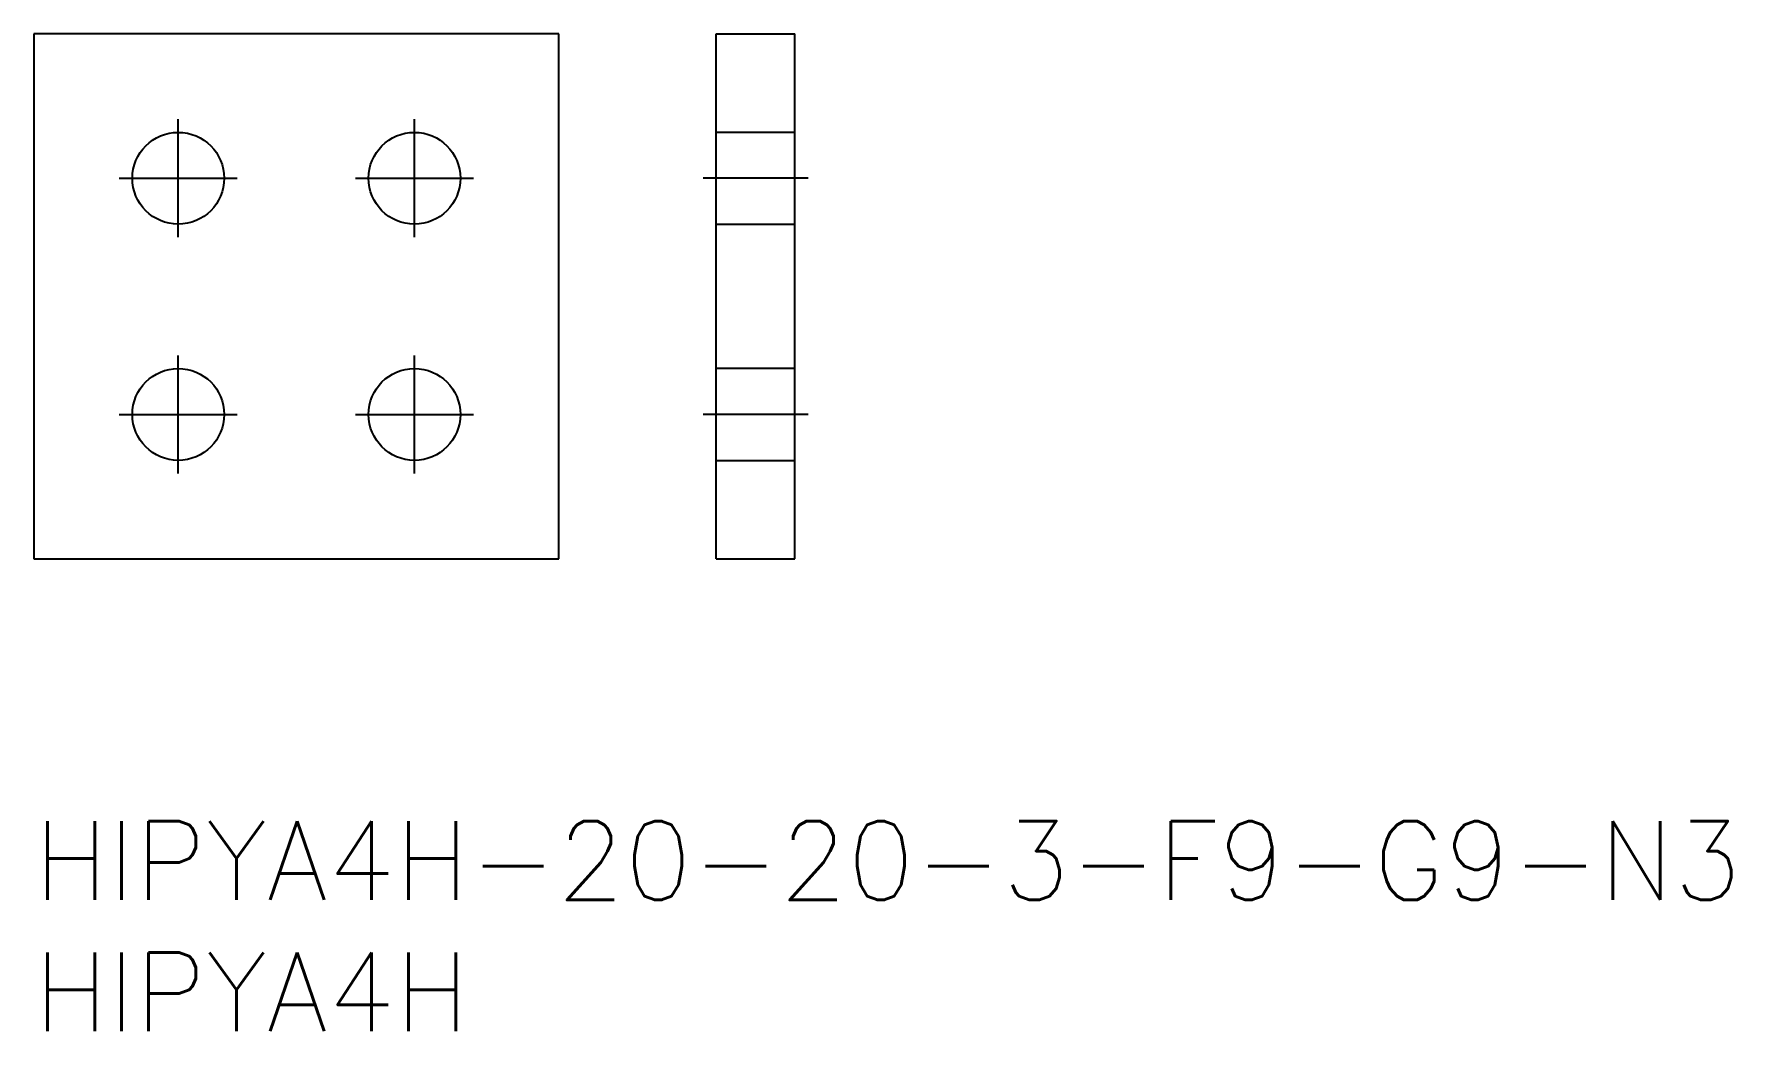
# Model space of a CAD drawing. Extents: x 0 to 64.7, y -8 to 30.
import ezdxf

# ---------------------------------------------------------------- set-up
doc = ezdxf.new("R2010")
doc.units = 0
doc.header["$LTSCALE"] = 0.5
doc.linetypes.add('CENTER', pattern=[50.8, 31.75, -6.35, 6.35, -6.35])
doc.linetypes.add('DASHED', pattern=[19.05, 12.7, -6.35])
for name, color, linetype in [('MSM_CENTER', 1, 'CENTER'), ('MSM_CONTINUOUS', 7, 'CONTINUOUS'), ('MSM_DASHED', 4, 'DASHED'), ('MSM_PART_NUMBER', 7, 'CONTINUOUS')]:
    doc.layers.add(name, color=color, linetype=linetype)
doc.styles.get("Standard").update_dxf_attribs({"font": 'txt.shx', "height": 3, "bigfont": 'bigfont.shx'})

msp = doc.modelspace()

# ---------------------------------------------------------------- linework, layer by layer
at = {"layer": 'MSM_CENTER'}
for p, q in [((5.5, 22.25), (5.5, 26.75)), ((14.5, 22.25), (14.5, 26.75)), ((3.25, 24.5), (7.75, 24.5)), ((12.25, 24.5), (16.75, 24.5)), ((29.5, 24.5), (25.5, 24.5)), ((5.5, 13.25), (5.5, 17.75)), ((14.5, 13.25), (14.5, 17.75)), ((3.25, 15.5), (7.75, 15.5)), ((12.25, 15.5), (16.75, 15.5)), ((29.5, 15.5), (25.5, 15.5))]:
    msp.add_line(p, q, dxfattribs=at)
at = {"layer": 'MSM_CONTINUOUS'}
for p, q in [((0, 30), (0, 10)), ((20, 30), (0, 30)), ((20, 10), (20, 30)), ((26, 30), (29, 30)), ((26, 10), (26, 30)), ((29, 10), (29, 30)), ((0, 10), (20, 10)), ((26, 10), (29, 10))]:
    msp.add_line(p, q, dxfattribs=at)
for centre in [(5.5, 24.5), (14.5, 24.5), (5.5, 15.5), (14.5, 15.5)]:
    msp.add_circle(centre, 1.75, dxfattribs=at)
at = {"layer": 'MSM_DASHED'}
for p, q in [((29, 26.25), (26, 26.25)), ((26, 22.75), (29, 22.75)), ((29, 17.25), (26, 17.25)), ((26, 13.75), (29, 13.75))]:
    msp.add_line(p, q, dxfattribs=at)

# ---------------------------------------------------------------- texts
at = {"layer": 'MSM_PART_NUMBER'}
for s, p in [('HIPYA4H-20-20-3-F9-G9-N3', (0, -3)), ('HIPYA4H', (0, -8))]:
    msp.add_text(s, height=3, dxfattribs=at).set_placement(p)

doc.saveas('drawing.dxf')
